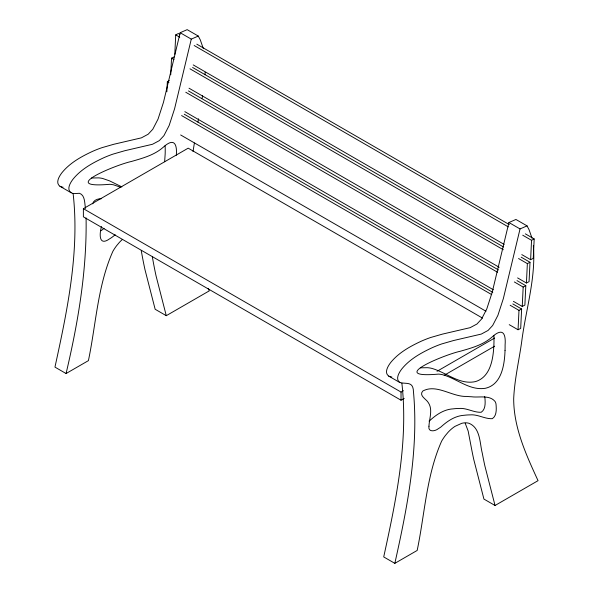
<?xml version="1.0" encoding="UTF-8"?>
<svg xmlns="http://www.w3.org/2000/svg" width="593" height="593" viewBox="0 0 593 593"><rect width="100%" height="100%" fill="white"/><g stroke="black" fill="none" stroke-linecap="round" stroke-linejoin="round"><path stroke-width="0.89" d="M166.863 91.782L167.352 81.626L169.331 80.611M170.74 74.8L171.54 58.181L174.179 56.824M174.794 54.267L175.728 34.876L178.367 33.519L179.976 34.446M518.052 329.752L518.986 310.361L521.625 309.012L520.691 328.403L518.052 329.752L509.231 324.667M522.24 306.448L523.174 287.056L525.813 285.707L524.879 305.099L522.24 306.448L513.419 301.363M526.428 283.002L527.362 263.611L530.001 262.262L529.067 281.653L526.428 283.002L517.607 277.917M530.616 259.697L531.55 240.306L534.189 238.957L533.255 258.348L530.616 259.697L521.796 254.612M204.978 74.777L205.141 72.227M164.639 161.726L165.158 154.128A118.177 68.232 -60 0 0 165.217 148.843L165.121 145.678M101.477 226.585C99.357 233.835 98.638 246.681 109.623 238.823A32.86 18.969 -60 0 0 112.21 237.133L115.198 234.776M202.131 98.193L202.547 95.577M92.723 203.836C93.435 199.93 98.134 198.596 101.588 198.677M193.014 151.489L194.4 143.017M197.943 122.114L198.522 118.793M203.236 48.352L200.315 39.946L198.284 36.069L187.166 29.65L180.161 32.711L163.468 102.33L158.034 119.104L152.794 129.244L148.191 134.211L141.401 137.85L113.656 144.307L101.922 147.687A157.093 90.699 -60 0 0 92.604 151.341C81.337 156.559 69.989 162.83 62.028 172.6C59.322 176.091 55.082 182.844 59.967 186.298L71.078 192.718C73.665 194.252 76.697 193.303 79.484 193.296C85.325 195.282 84.473 203.54 85.54 208.432M198.284 36.069L191.28 39.131L174.587 108.749L169.146 125.523L163.913 135.664L159.302 140.63L152.512 144.269L124.767 150.726L113.041 154.106A157.093 90.699 -60 0 0 103.723 157.76C92.456 162.979 81.108 169.242 73.147 179.019C70.434 182.511 66.201 189.263 71.078 192.718M531.995 238.156L529.082 229.758L527.051 225.881L515.932 219.462L508.927 222.516L492.234 292.141L486.794 308.916L481.56 319.056L476.95 324.023L470.16 327.662L442.415 334.118L430.681 337.499A157.093 90.699 -60 0 0 421.371 341.153C410.104 346.371 398.755 352.635 390.787 362.405C388.081 365.903 383.841 372.656 388.726 376.11L399.845 382.529C406.635 384.308 413.247 380.958 413.484 391.973C418.769 449.553 407.332 507.378 394.834 563.35L383.715 556.931C396.072 500.233 408.488 441.429 401.869 383.189M527.051 225.881L520.039 228.935L503.353 298.561L497.912 315.328L492.672 325.475L488.069 330.442L481.279 334.081L453.534 340.538L441.8 343.91A157.093 90.699 -60 0 0 432.482 347.572C421.223 352.791 409.867 359.054 401.906 368.824C399.2 372.322 394.96 379.075 399.845 382.529M73.102 193.377C79.729 251.625 67.305 310.421 54.956 367.119L66.068 373.538C78.076 322.607 86.978 270.415 86.081 217.92M104.079 228.357L101.092 230.714M404.233 398.37L401.031 400.216L83.383 216.83L83.383 208.677L188.189 148.168L482.576 318.13M66.068 373.538L88.409 360.64C96.036 324.275 97.593 285.596 112.885 251.306A31.303 18.072 -60 0 1 116.673 245.628L119.334 242.455A28.086 16.211 -60 0 1 122.069 239.75M141.238 250.572L142.402 256.954A639.306 369.105 -60 0 0 144.951 269.541L155.158 309.264L166.277 315.684L209.285 290.859L208.113 288.339M83.383 208.677L401.031 392.069L403.433 390.683M437.034 371.285L494.636 338.025M444.231 375.28L494.636 346.179M394.834 563.35L417.168 550.452C424.803 514.087 426.36 475.401 441.644 441.118A31.303 18.072 -60 0 1 445.439 435.44L448.1 432.26A28.086 16.211 -60 0 1 454.987 426.367L461.754 423.313A30.369 17.538 -60 0 1 468.981 423.291C480.53 427.924 479.693 443.164 482.279 453.185A639.306 369.105 -60 0 0 484.837 465.764L495.044 505.495L538.044 480.664C526.154 454.831 513.657 427.709 513.686 398.689C514.546 379.616 518.964 360.929 521.647 342.065C525.672 310.02 536.05 278.295 533.359 245.747M91.567 178.011L98.683 177.878A73.488 42.429 -60 0 1 102.596 178.456L109.661 180.902L121.861 186.891M420.333 367.823L427.449 367.69A73.488 42.429 -60 0 1 431.363 368.268C446.158 372.182 459.271 385.154 475.527 381.588C491.019 376.844 493.354 357.757 493.925 343.94A118.177 68.232 -60 0 0 493.976 338.647L493.887 335.482M62.376 187.099L63.066 187.173M391.135 376.903L391.825 376.978M61.716 186.973L59.967 186.298M390.476 376.777L388.726 376.11M120.772 187.321L113.715 184.875A73.488 42.429 -60 0 0 109.801 184.297C56.661 188.915 116.547 164.595 131.349 161.496C142.557 158.249 154.173 155.21 163.164 147.316C173.475 137.85 177.3 142.839 176.329 155.255M180.161 32.711L191.28 39.131M508.927 222.516L520.039 228.935M196.802 44.164L509.35 224.614M525.376 233.864L534.189 238.957M175.728 34.876L179.738 37.189M194.163 45.513L508.305 226.889M522.737 235.213L531.55 240.306M193.222 64.911L504.169 244.427M192.614 67.469L503.561 246.992M521.188 257.169L530.001 262.262M171.54 58.181L173.942 59.567M189.975 68.818L503.316 249.727M518.549 258.518L527.362 263.611M189.034 88.216L499.18 267.273M188.426 90.914L498.565 269.971M517 280.615L525.813 285.707M167.352 81.626L168.953 82.553M185.787 92.263L497.527 272.254M514.361 281.964L523.174 287.056M184.846 111.662L493.391 289.792M184.238 114.219L492.776 292.356M512.812 303.92L521.625 309.012M181.599 115.568L491.738 294.632M510.173 305.269L518.986 310.361M180.657 134.967L485.993 311.251M495.044 505.495L483.925 499.076L473.718 459.345A639.306 369.105 -60 0 1 471.168 446.766L468.166 431.074L465.194 423.209M166.277 315.684L156.07 275.96A639.306 369.105 -60 0 1 153.52 263.374L152.357 256.991M401.031 392.069L401.031 400.216M484.622 396.591A16.923 9.77 -60 0 1 484.874 397.443C485.319 402.262 485.837 409.318 481.205 412.261C473.637 412.684 466.602 407.665 458.841 408.473A98.186 56.691 -60 0 0 453.26 408.844C444.075 409.34 436.426 414.559 429.858 420.519A32.86 18.969 -60 0 1 429.028 421.104M428.961 426.241C427.761 432.527 435.321 431.326 438.383 428.628A32.86 18.969 -60 0 0 440.977 426.938C447.545 420.971 455.194 415.76 464.378 415.256A98.186 56.691 -60 0 1 469.96 414.892C477.721 414.084 484.748 419.103 492.316 418.68C496.949 415.737 496.43 408.673 495.985 403.863A16.923 9.77 -60 0 0 495.014 401.417C489.395 394.693 479.159 397.829 471.502 396.761A189.345 109.32 -60 0 1 466.743 396.42C452.177 397.08 436.485 383.515 422.794 391.039C418.636 395.613 426.167 399 428.19 402.447C433.142 409.555 429.258 418.413 428.961 426.241M505.036 350.359C504.554 364.465 501.819 384.568 485.363 388.289C469.515 390.824 456.944 378.504 442.474 374.687A73.488 42.429 -60 0 0 438.568 374.101C385.42 378.727 445.313 354.406 460.109 351.308C471.316 348.054 482.939 345.022 491.931 337.12C502.241 327.662 506.059 332.643 505.095 345.067A118.177 68.232 -60 0 1 505.036 350.359"/></g></svg>
